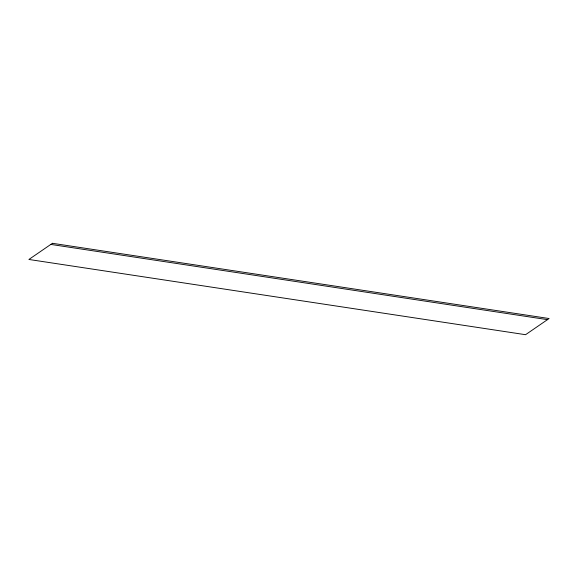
<?xml version="1.0" encoding="UTF-8"?>
<svg xmlns="http://www.w3.org/2000/svg" width="578" height="578" viewBox="0 0 578 578"><rect width="100%" height="100%" fill="white"/><g stroke="black" fill="none" stroke-linecap="round" stroke-linejoin="round"><path stroke-width="0.87" d="M50.821 244.415L547.482 319.648M52.439 243.302L28.9 259.464L525.561 334.698L549.1 318.536L52.439 243.302"/></g></svg>
